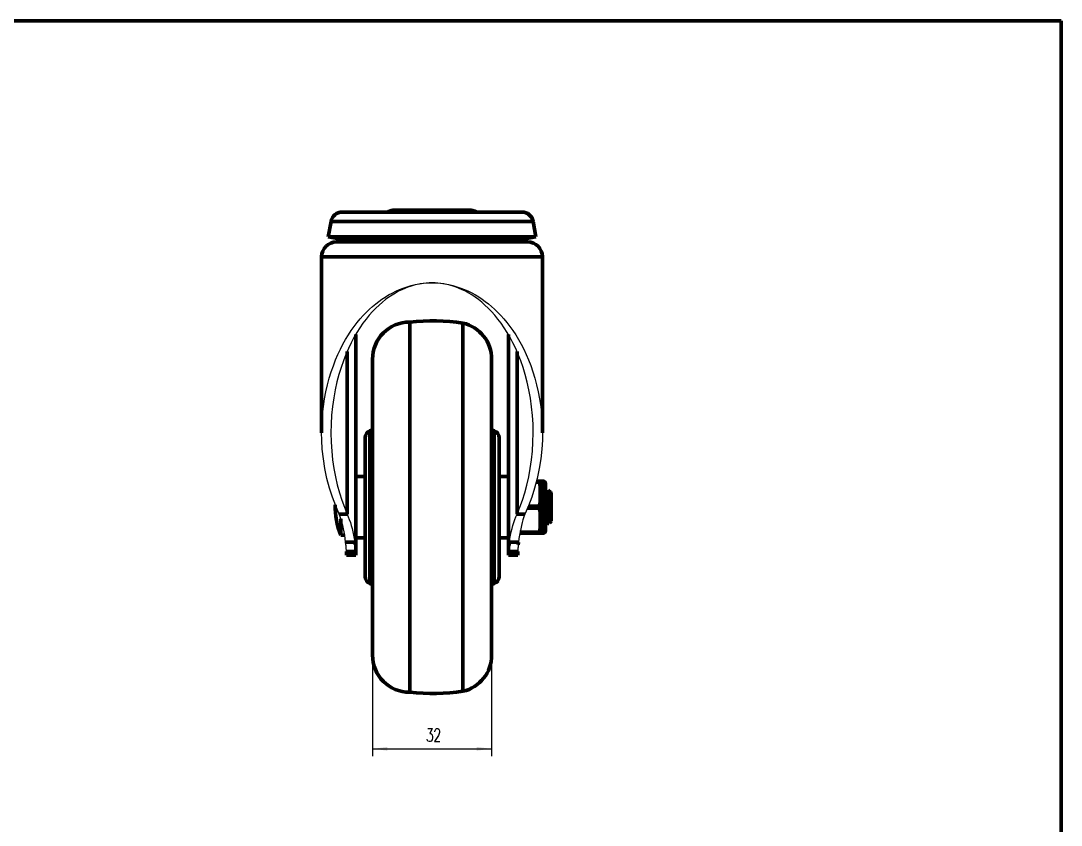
# Model space of a CAD drawing. Header units: millimetres. Extents: x 0 to 559, y 0 to 432.
# Drawn here: x 279.4 to 558.8, y 215.9 to 431.8 of the extents above; entities that cross this region are included whole.
import ezdxf

# ---------------------------------------------------------------- set-up
doc = ezdxf.new("R2010")
doc.units = ezdxf.units.MM
for name, color, linetype, lineweight in [('CAXA0', 7, 'Continuous', 70), ('CAXA3', 7, 'Continuous', 25), ('CAXA4', 3, 'Continuous', 25)]:
    doc.layers.add(name, color=color, linetype=linetype, lineweight=lineweight)
doc.styles.add('标准', font='txt', dxfattribs={"width": 0.667, "bigfont": 'gbcbig.shx'})
doc.dimstyles.new('标准', dxfattribs={"dimtxt": 3.5, "dimasz": 4, "dimexe": 2, "dimexo": 0, "dimtad": 1, "dimdec": 1, "dimdsep": 46, "dimtxsty": '标准', "dimcen": 0, "dimdle": 6, "dimazin": 2, "dimtfac": 1, "dimtdec": 3, "dimtmove": 0, "dimatfit": 3, "dimfxl": 0, "dimtolj": 1, "dimtzin": 0, "dimarcsym": 0})

# ---------------------------------------------------------------- blocks, each defined once
blk = doc.blocks.new('*CAXBLOCK67')
at = {"layer": 'CAXA4', "linetype": 'Continuous', "lineweight": 25}
for points in [[(373.85, 236.4), (377.85, 235.9), (377.85, 236.9)], [(405.85, 236.4), (401.85, 235.9), (401.85, 236.9)]]:
    blk.add_hatch(color=0, dxfattribs=at).paths.add_polyline_path(points, flags=0)
at = {"layer": 'CAXA4', "color": 0, "linetype": 'Continuous', "lineweight": 25}
for p, q in [((373.85, 261.56), (373.85, 234.4)), ((405.85, 261.56), (405.85, 234.4)), ((373.85, 236.4), (405.85, 236.4))]:
    blk.add_line(p, q, dxfattribs=at)
at = {"layer": 'CAXA4', "color": 0, "linetype": 'Continuous', "lineweight": 25, "insert": (388.23, 241.82), "char_height": 3.5, "attachment_point": 1, "style": '标准'}
blk.add_mtext('32', dxfattribs=at)

msp = doc.modelspace()

# ---------------------------------------------------------------- linework, layer by layer
at = {"layer": 'CAXA0', "color": 7, "linetype": 'Continuous', "lineweight": 70}
for p, q in [((0, 431.8), (558.8, 431.8)), ((558.8, 0), (558.8, 431.8)), ((365.671497, 380.454494), (414.020028, 380.454494)), ((400.346092, 380.954494), (379.346092, 380.954494)), ((362.717076, 377.975448), (361.981147, 373.80179)), ((362.717076, 377.975448), (416.975108, 377.975448)), ((416.975108, 377.975448), (417.711036, 373.80179)), ((361.981147, 373.80179), (363.950762, 373.454494)), ((361.981147, 373.80179), (417.711036, 373.80179)), ((363.951468, 373.454494), (415.740715, 373.454494)), ((364.194989, 372.454494), (415.497195, 372.454494)), ((417.711036, 373.80179), (415.741421, 373.454494)), ((360.194289, 368.454494), (360.194289, 321.231607)), ((360.194289, 368.454494), (419.497894, 368.454494)), ((419.497894, 368.454494), (419.497894, 321.231597)), ((383.834053, 251.557925), (383.834053, 350.951062)), ((398.149208, 251.826753), (398.149208, 350.682235)), ((369.346092, 288.37087), (369.346092, 347.597035)), ((410.346092, 288.37087), (410.346092, 347.596811)), ((367.030438, 299.41739), (367.030438, 343.020539)), ((373.846085, 261.558391), (373.846085, 340.950596)), ((405.846073, 340.951062), (405.846073, 261.557926)), ((412.661745, 343.020361), (412.661745, 299.41739)), ((373.162048, 321.733443), (373.846085, 321.982413)), ((373.162048, 280.775544), (373.162048, 321.733443)), ((405.846099, 321.981959), (406.529741, 321.733296)), ((406.529741, 280.775692), (406.529741, 321.733296)), ((371.84609, 319.854059), (371.84609, 282.654929)), ((407.846094, 319.853768), (407.846094, 282.65522)), ((369.34609, 309.504494), (371.84609, 309.504494)), ((407.846094, 309.504494), (410.346094, 309.504494)), ((418.313833, 307.966561), (417.823395, 307.966561)), ((417.899612, 308.254494), (419.596092, 308.254494)), ((418.313833, 307.966561), (418.313833, 308.254494)), ((419.596092, 308.254494), (418.846092, 308.254494)), ((418.846092, 294.254494), (418.846092, 308.254494)), ((419.596092, 308.254494), (419.596092, 294.254494)), ((420.346092, 307.504494), (420.346092, 295.004494)), ((420.760812, 305.03973), (420.346092, 305.881685)), ((420.402765, 304.664575), (420.383157, 305.045076)), ((420.422373, 304.232382), (420.402765, 304.664575)), ((421.007863, 305.820366), (420.744571, 305.072682)), ((421.699169, 305.151417), (421.019505, 305.831081)), ((421.084158, 305.104685), (421.099033, 304.766421)), ((421.099033, 304.766421), (421.113948, 304.373518)), ((421.760812, 305.03973), (421.740591, 305.080756)), ((421.746337, 305.077687), (421.752307, 305.089682)), ((421.752307, 305.089682), (421.760177, 305.090409)), ((421.760177, 305.090409), (421.767072, 305.076996)), ((421.846092, 305.004494), (421.760192, 305.090393)), ((421.776742, 304.956956), (421.797109, 304.868711)), ((421.78199, 305.003581), (421.789526, 304.943816)), ((421.789526, 304.943816), (421.797109, 304.868711)), ((421.846092, 305.004328), (421.846092, 297.50466)), ((420.441981, 303.755047), (420.422373, 304.232382)), ((420.471392, 302.970392), (420.441981, 303.755047)), ((420.530216, 301.254494), (420.471392, 302.970392)), ((420.880313, 303.801617), (420.858222, 304.167097)), ((420.902405, 303.387141), (420.880313, 303.801617)), ((420.924496, 302.931641), (420.902405, 303.387141)), ((420.968679, 301.93324), (420.924496, 302.931641)), ((421.034953, 300.363335), (420.968679, 301.93324)), ((421.113948, 304.373518), (421.128963, 303.930387)), ((421.128963, 303.930387), (421.151787, 303.182242)), ((421.151787, 303.182242), (421.182225, 302.090059)), ((364.929689, 299.41739), (367.030438, 299.41739)), ((414.762494, 299.41739), (412.661745, 299.41739)), ((418.313833, 300.966561), (415.44521, 300.966561)), ((418.313833, 301.542427), (415.698993, 301.542427)), ((418.313833, 301.542427), (418.313833, 300.966561)), ((420.370679, 300.059844), (420.346092, 300.781693)), ((420.401026, 299.210202), (420.370679, 300.059844)), ((420.421256, 298.683154), (420.401026, 299.210202)), ((420.578076, 299.847538), (420.530216, 301.254494)), ((420.606792, 299.056238), (420.578076, 299.847538)), ((420.625936, 298.566854), (420.606792, 299.056238)), ((421.068091, 299.61922), (421.034953, 300.363335)), ((421.090182, 299.160511), (421.068091, 299.61922)), ((421.112274, 298.742081), (421.090182, 299.160511)), ((421.251082, 299.587892), (421.274505, 298.841715)), ((365.346092, 298.161357), (365.346092, 293.754494)), ((420.346092, 297.148193), (420.56503, 296.5261)), ((420.441487, 298.197593), (420.421256, 298.683154)), ((420.461718, 297.761354), (420.441487, 298.197593)), ((420.48195, 297.381477), (420.461718, 297.761354)), ((420.580216, 296.504494), (420.780216, 296.504494)), ((420.64508, 298.11631), (420.625936, 298.566854)), ((420.664224, 297.711117), (420.64508, 298.11631)), ((420.683368, 297.357128), (420.664224, 297.711117)), ((420.791058, 296.51551), (421.244571, 297.436306)), ((421.134365, 298.371981), (421.112274, 298.742081)), ((421.228314, 297.482421), (421.377195, 297.059879)), ((421.274505, 298.841715), (421.289859, 298.40664)), ((421.289859, 298.40664), (421.305101, 298.025411)), ((421.305101, 298.025411), (421.320336, 297.700813)), ((421.846092, 297.504494), (421.389849, 297.048251)), ((365.346092, 293.754494), (366.370944, 293.754494)), ((419.596092, 294.254494), (413.408456, 294.254494)), ((418.313833, 294.542427), (413.458682, 294.542427)), ((418.313833, 294.542427), (418.313833, 294.254494)), ((419.596092, 294.254494), (418.846092, 294.254494)), ((366.622676, 291.895835), (369.076131, 291.895835)), ((369.076131, 291.895838), (369.168542, 291.205908)), ((369.34609, 293.004494), (371.84609, 293.004494)), ((407.846094, 293.004494), (410.346094, 293.004494)), ((410.481398, 290.884759), (410.616053, 291.895837)), ((413.069507, 291.895835), (410.616052, 291.895835)), ((413.069507, 291.895835), (412.990666, 291.185743)), ((366.846092, 289.356194), (369.346092, 289.356194)), ((366.846092, 289.356194), (366.846092, 288.37087)), ((366.846092, 288.37087), (369.346092, 288.37087)), ((412.846092, 289.356194), (410.346092, 289.356194)), ((412.846092, 288.37087), (410.346092, 288.37087)), ((412.846092, 288.37087), (412.846092, 289.356194)), ((373.162048, 280.775544), (373.846085, 280.526575)), ((405.846099, 280.527028), (406.529741, 280.775692))]:
    msp.add_line(p, q, dxfattribs=at)
for centre, radius, start, end in [((365.671497, 377.454494), 3, 90, 169.99981445), ((379.346092, 378.954494), 2, 90, 131.37561075), ((400.346092, 378.954494), 1.999999, 48.62441075, 90), ((414.020686, 377.454494), 3, 10.00018224, 90), ((364.194289, 368.454494), 4, 90, 180), ((367.349696, 375.454494), 3, 221.81031461, 270), ((412.342487, 375.454494), 3, 270, 318.18968539), ((415.497894, 368.454494), 4, 0, 90), ((383.84611, 340.951069), 10, 90.06908154, 180.00004011), ((389.846105, 289.817111), 61.42886, 82.23177189, 95.61653771), ((395.846073, 340.951069), 10, 0, 76.68451214), ((373.84609, 319.854059), 1.999999, 110.00005829, 180), ((405.846094, 319.853768), 2, 0, 70.01198613), ((419.596092, 307.504494), 0.75, 0, 90), ((383.346092, 301.254494), 19.5, 178.16013083, 202.61986495), ((419.596092, 295.004494), 0.75, 270, 360), ((373.84609, 282.654929), 2, 180, 249.99995151), ((405.846094, 282.65522), 2, 289.98801387, 0), ((383.84611, 261.557918), 10, 180, 269.9309643), ((395.846073, 261.557918), 10, 283.31552929, 0.00004584), ((389.846105, 312.691877), 61.42886, 264.38346238, 277.76822811)]:
    msp.add_arc(centre, radius, start, end, dxfattribs=at)
at = {"layer": 'CAXA3', "color": 7, "linetype": 'Continuous', "lineweight": 25}
for points in [[(360.194294, 321.254206), (360.196096, 321.673614), (360.263041, 323.963657), (360.417929, 326.161601), (360.652549, 328.275794), (360.959394, 330.308281), (361.329806, 332.257018), (361.758356, 334.124227), (362.238595, 335.909079), (362.763857, 337.612404), (363.330602, 339.238914), (363.933041, 340.786804), (364.566425, 342.25788), (365.230812, 343.662278), (365.922351, 345.000104), (366.637361, 346.271253), (367.378201, 347.485545), (368.145024, 348.646959), (368.93269, 349.751517), (369.736305, 350.7971), (370.553751, 351.783227), (371.381937, 352.71038), (372.214039, 353.577883), (373.041598, 354.380482), (373.867628, 355.123432), (374.703244, 355.821818), (375.54457, 356.476577), (376.392603, 357.086772), (377.267803, 357.664687), (378.175735, 358.216366), (379.110266, 358.735765), (380.07545, 359.217028), (381.073571, 359.661638), (382.101332, 360.068111), (383.154283, 360.426141), (384.233177, 360.734965), (385.335161, 360.995345), (386.449896, 361.199258), (387.572839, 361.344032), (388.705443, 361.432339), (389.846092, 361.46418)], [(389.846092, 361.46418), (389.051361, 361.447854), (388.252189, 361.395449), (387.44929, 361.306964), (386.645263, 361.183695), (385.838999, 361.024347), (385.025746, 360.82503), (384.206384, 360.586596), (383.381909, 360.308194), (382.548018, 359.983385), (381.705656, 359.612885), (380.85645, 359.195977), (379.99752, 358.724067), (379.12945, 358.196774), (378.255256, 357.614477), (377.376112, 356.969723), (376.493773, 356.261889), (375.611053, 355.491598), (374.730957, 354.653266), (373.8566, 353.746878), (372.99026, 352.772451), (372.133974, 351.724445), (371.291335, 350.603029), (370.465246, 349.408034), (369.657284, 348.133426), (368.87182, 346.779549), (368.112468, 345.346059), (367.380716, 343.825877), (366.682185, 342.219855), (366.02136, 340.527142), (365.399922, 338.73811), (364.824292, 336.850229), (364.301812, 334.866029), (363.837897, 332.783468), (363.438421, 330.583757), (363.115629, 328.285684), (362.881298, 325.94357), (362.739563, 323.554187), (362.694289, 321.229175)], [(416.997894, 321.228789), (416.954577, 323.503533), (416.815137, 325.889863), (416.582983, 328.232079), (416.262004, 330.532646), (415.863609, 332.737289), (415.399481, 334.828352), (414.87546, 336.82349), (414.297708, 338.721403), (413.674002, 340.518497), (413.010598, 342.218366), (412.309356, 343.830485), (411.574917, 345.355564), (410.812947, 346.792894), (410.024946, 348.149819), (409.214582, 349.426701), (408.386295, 350.623179), (407.541677, 351.745512), (406.683668, 352.793873), (405.815905, 353.768088), (404.940432, 354.673896), (404.059538, 355.511294), (403.176379, 356.280286), (402.294005, 356.986611), (401.415311, 357.629617), (400.542005, 358.209957), (399.675104, 358.735334), (398.817648, 359.2054), (397.970196, 359.620502), (397.129636, 359.989387), (396.297528, 360.312824), (395.474865, 360.590043), (394.657263, 360.82748), (393.845681, 361.025997), (393.041022, 361.184733), (392.238552, 361.307534), (391.43716, 361.395683), (390.639437, 361.447899), (389.846092, 361.46418)], [(389.846092, 361.46418), (390.984504, 361.432446), (392.114821, 361.344496), (393.235438, 361.200329), (394.347777, 360.997288), (395.447348, 360.73803), (396.523939, 360.430526), (397.574666, 360.074059), (398.600324, 359.669347), (399.596688, 359.226508), (400.56044, 358.747071), (401.493871, 358.229508), (402.401283, 357.679353), (403.276684, 357.102529), (404.125444, 356.493113), (404.967762, 355.838869), (405.804597, 355.140716), (406.632079, 354.397735), (407.461149, 353.594928), (408.294779, 352.727063), (409.124532, 351.799372), (409.943523, 350.812562), (410.748677, 349.7661), (411.537839, 348.660519), (412.305998, 347.498119), (413.047962, 346.282968), (413.763954, 345.010997), (414.456403, 343.672312), (415.121643, 342.266988), (415.755802, 340.794949), (416.358942, 339.246066), (416.926311, 337.618541), (417.452118, 335.914171), (417.932831, 334.128223), (418.361791, 332.259806), (418.732527, 330.309811), (419.039584, 328.276182), (419.274317, 326.160917), (419.429225, 323.962017), (419.496105, 321.671428), (419.497889, 321.25399)], [(364.929689, 299.41739), (363.961822, 301.613075), (363.082297, 303.918829), (362.300978, 306.334652), (361.617642, 308.914892), (361.056606, 311.605202), (360.644804, 314.242534), (360.375144, 316.785579), (360.229285, 319.275647), (360.194294, 321.254206)], [(362.694289, 321.229175), (362.747692, 318.70729), (362.897303, 316.322135), (363.141354, 313.956934), (363.475001, 311.65059), (363.894018, 309.405293), (364.39378, 307.218853), (364.9646, 305.123609), (365.597934, 303.13034), (366.288685, 301.228267), (367.030438, 299.41739)], [(412.661745, 299.41739), (413.402236, 301.224977), (414.091898, 303.123403), (414.724357, 305.112668), (415.294541, 307.20345), (415.79397, 309.38507), (416.213026, 311.625498), (416.547107, 313.926986), (416.791979, 316.28728), (416.942796, 318.667594), (416.997894, 321.228789)], [(419.497889, 321.25399), (419.462813, 319.273281), (419.316862, 316.783445), (419.04724, 314.241463), (418.635933, 311.607042), (418.0759, 308.920475), (417.393417, 306.342184), (416.612211, 303.925643), (415.732024, 301.617378), (414.762494, 299.41739)], [(418.846092, 304.754494), (418.843571, 304.965688), (418.836231, 305.176914), (418.824072, 305.388173), (418.807038, 305.59938), (418.785185, 305.810619), (418.758678, 306.022148), (418.727532, 306.233837), (418.691732, 306.445815), (418.651398, 306.658726), (418.60659, 306.872431), (418.557248, 307.087069), (418.503308, 307.303696), (418.444748, 307.522663), (418.381589, 307.743618), (418.313833, 307.966561)], [(418.313833, 301.542427), (418.381586, 301.765355), (418.444744, 301.986307), (418.503306, 302.205285), (418.557253, 302.421943), (418.606604, 302.636626), (418.651418, 302.850366), (418.691754, 303.063292), (418.727551, 303.275274), (418.758694, 303.486961), (418.785198, 303.69848), (418.807047, 303.909704), (418.824078, 304.120891), (418.836234, 304.332128), (418.843572, 304.543329), (418.846092, 304.754494)], [(420.383157, 305.045076), (420.373353, 305.214105), (420.363549, 305.368114), (420.353745, 305.506519), (420.346092, 305.601977)], [(420.858222, 304.167097), (420.847176, 304.329226), (420.83613, 304.476551), (420.825085, 304.608362), (420.814039, 304.724026), (420.802993, 304.822984), (420.791947, 304.904761), (420.780902, 304.968963), (420.769856, 305.015281), (420.760812, 305.03973)], [(421.007863, 305.820366), (421.009496, 305.824567), (421.016935, 305.832563), (421.019501, 305.831085)], [(421.019501, 305.831085), (421.024382, 305.822292), (421.031837, 305.793798), (421.039298, 305.747205), (421.046773, 305.68265), (421.054273, 305.600199), (421.061786, 305.500253), (421.069278, 305.383759), (421.076729, 305.251761), (421.084158, 305.104685)], [(421.699141, 305.151444), (421.715798, 305.129304), (421.725291, 305.1118)], [(421.725291, 305.1118), (421.736086, 305.087638), (421.756401, 305.030071), (421.776742, 304.956956)], [(421.776162, 304.990209), (421.775018, 304.995878), (421.763972, 305.032572), (421.760812, 305.03973)], [(421.767072, 305.076996), (421.774499, 305.047976), (421.78199, 305.003581)], [(421.182225, 302.090059), (421.197231, 301.532133), (421.251082, 299.587892)], [(366.622676, 291.895835), (366.509974, 292.820848), (366.376358, 293.723456), (366.222821, 294.603661), (366.050633, 295.461351), (365.86061, 296.296636), (365.652832, 297.10985), (365.427742, 297.901102), (365.186425, 298.670282), (364.929689, 299.41739)], [(367.030438, 299.41739), (367.336215, 298.681816), (367.625032, 297.921357), (367.895699, 297.136013), (368.146689, 296.325989), (368.377203, 295.49108), (368.586844, 294.630672), (368.774357, 293.744559), (368.937949, 292.832948), (369.076131, 291.895838)], [(410.616053, 291.895837), (410.754233, 292.832938), (410.917821, 293.74453), (411.105326, 294.630613), (411.314951, 295.490967), (411.545442, 296.325813), (411.796419, 297.135811), (412.06709, 297.921184), (412.355929, 298.68171), (412.661745, 299.41739)], [(414.762494, 299.41739), (414.505749, 298.670252), (414.264429, 297.901061), (414.039342, 297.109816), (413.831574, 296.296642), (413.641564, 295.461415), (413.469381, 294.603759), (413.315841, 293.723547), (413.182217, 292.820906), (413.069507, 291.895835)], [(418.846092, 297.754494), (418.843571, 297.965688), (418.836231, 298.176914), (418.824072, 298.388173), (418.807038, 298.59938), (418.785185, 298.810619), (418.758678, 299.022148), (418.727532, 299.233837), (418.691732, 299.445815), (418.651398, 299.658726), (418.60659, 299.872431), (418.557248, 300.087069), (418.503308, 300.303696), (418.444748, 300.522663), (418.381589, 300.743618), (418.313833, 300.966561)], [(418.313833, 294.542427), (418.381586, 294.765355), (418.444744, 294.986307), (418.503306, 295.205285), (418.557253, 295.421943), (418.606604, 295.636626), (418.651418, 295.850366), (418.691754, 296.063292), (418.727551, 296.275274), (418.758694, 296.486961), (418.785198, 296.69848), (418.807047, 296.909704), (418.824078, 297.120891), (418.836234, 297.332128), (418.843572, 297.543329), (418.846092, 297.754494)], [(420.56503, 296.5261), (420.562875, 296.532659), (420.55276, 296.574997), (420.542645, 296.636231), (420.53253, 296.716117), (420.522414, 296.814331), (420.512298, 296.930477), (420.502182, 297.064089), (420.492066, 297.214626), (420.48195, 297.381477)], [(420.580216, 296.504494), (420.572991, 296.509388), (420.56503, 296.5261)], [(420.780216, 296.504494), (420.779088, 296.504613), (420.769516, 296.515225), (420.759944, 296.542974), (420.750372, 296.58776), (420.7408, 296.649422), (420.731228, 296.727735), (420.721656, 296.822417), (420.712084, 296.933126), (420.702512, 297.059462), (420.69294, 297.200966), (420.683368, 297.357128)], [(420.791058, 296.51551), (420.78866, 296.511177), (420.780216, 296.504494)], [(421.228314, 297.482421), (421.222731, 297.50057), (421.211685, 297.550063), (421.200639, 297.617391), (421.189594, 297.702231), (421.178548, 297.804174), (421.167502, 297.92273), (421.156457, 298.057327), (421.145411, 298.207318), (421.134365, 298.371981)], [(421.320336, 297.700813), (421.32808, 297.559098), (421.335881, 297.432968), (421.343693, 297.323898), (421.351515, 297.232365), (421.359347, 297.158783), (421.367139, 297.103771), (421.374871, 297.067298), (421.377195, 297.059879)], [(421.377195, 297.059879), (421.382563, 297.049009), (421.389851, 297.048253)], [(366.846092, 289.356194), (366.842726, 289.553772), (366.832888, 289.772803), (366.81696, 290.013288), (366.795175, 290.275629), (366.767981, 290.559425), (366.736398, 290.863464), (366.701331, 291.187344), (366.622676, 291.895835)], [(369.168542, 291.205908), (369.210498, 290.886972), (369.248654, 290.584706), (369.281889, 290.299793), (369.308958, 290.03428), (369.329096, 289.788851), (369.341718, 289.562822), (369.346092, 289.356194)], [(410.346092, 289.356194), (410.350433, 289.561892), (410.36298, 289.787215), (410.383029, 290.032163), (410.410028, 290.297409), (410.443234, 290.582279), (410.481398, 290.884759)], [(412.990666, 291.185743), (412.955565, 290.861411), (412.923975, 290.557154), (412.896802, 290.273373), (412.875071, 290.011267), (412.859213, 289.771235), (412.849433, 289.552877), (412.846092, 289.356194)]]:
    msp.add_lwpolyline(points, dxfattribs=at)

# ---------------------------------------------------------------- dimensions: what is measured, and where the dimension line sits
at = {"layer": 'CAXA4'}
dim = msp.add_linear_dim(base=(389.846079, 236.398623), p1=(373.846085, 261.558391), p2=(405.846073, 261.557926), angle=180, text='32', dimstyle='标准', dxfattribs=at)
dim.commit()
dim.dimension.update_dxf_attribs({"geometry": '*CAXBLOCK67', "text_midpoint": (389.846084, 239.421123)})

doc.saveas('drawing.dxf')
